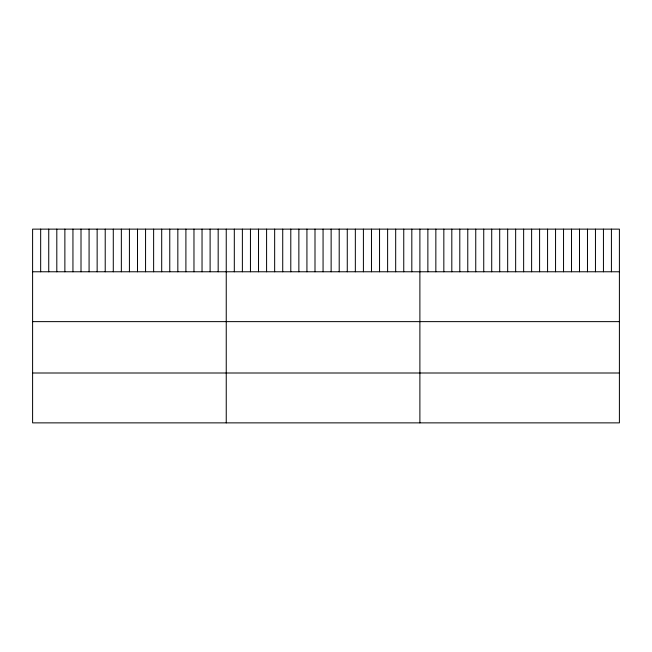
<?xml version="1.0" encoding="UTF-8"?>
<svg xmlns="http://www.w3.org/2000/svg" width="652" height="652" viewBox="0 0 652 652"><rect width="100%" height="100%" fill="white"/><g stroke="black" fill="none" stroke-linecap="round" stroke-linejoin="round"><path stroke-width="0.98" d="M619.4 271.77L619.4 422.871L32.6 422.871L32.6 229.129L619.4 229.129L619.4 271.77L32.6 271.77M32.6 321.632L619.4 321.632M32.6 373.001L619.4 373.001M611.421 229.129L611.421 271.77M603.442 229.129L603.442 271.77M595.455 229.129L595.455 271.77M587.476 229.129L587.476 271.77M579.498 229.129L579.498 271.77M571.519 229.129L571.519 271.77M563.54 229.129L563.54 271.77M555.553 229.129L555.553 271.77M547.574 229.129L547.574 271.77M539.595 229.129L539.595 271.77M531.616 229.129L531.616 271.77M523.637 229.129L523.637 271.77M515.65 229.129L515.65 271.77M507.672 229.129L507.672 271.77M499.693 229.129L499.693 271.77M491.714 229.129L491.714 271.77M483.735 229.129L483.735 271.77M475.748 229.129L475.748 271.77M467.769 229.129L467.769 271.77M459.79 229.129L459.79 271.77M451.812 229.129L451.812 271.77M443.833 229.129L443.833 271.77M435.846 229.129L435.846 271.77M427.867 229.129L427.867 271.77M419.888 229.129L419.888 422.871M411.82 229.129L411.82 271.77M403.751 229.129L403.751 271.77M395.682 229.129L395.682 271.77M387.614 229.129L387.614 271.77M379.545 229.129L379.545 271.77M371.477 229.129L371.477 271.77M363.408 229.129L363.408 271.77M355.34 229.129L355.34 271.77M347.272 229.129L347.272 271.77M339.203 229.129L339.203 271.77M331.135 229.129L331.135 271.77M323.066 229.129L323.066 271.77M314.998 229.129L314.998 271.77M306.929 229.129L306.929 271.77M298.86 229.129L298.86 271.77M290.792 229.129L290.792 271.77M282.723 229.129L282.723 271.77M274.655 229.129L274.655 271.77M266.587 229.129L266.587 271.77M258.518 229.129L258.518 271.77M250.45 229.129L250.45 271.77M242.381 229.129L242.381 271.77M234.312 229.129L234.312 271.77M226.244 229.129L226.244 422.871M218.175 229.129L218.175 271.77M210.107 229.129L210.107 271.77M202.038 229.129L202.038 271.77M193.97 229.129L193.97 271.77M185.901 229.129L185.901 271.77M177.833 229.129L177.833 271.77M169.764 229.129L169.764 271.77M161.696 229.129L161.696 271.77M153.627 229.129L153.627 271.77M145.559 229.129L145.559 271.77M137.49 229.129L137.49 271.77M129.422 229.129L129.422 271.77M121.353 229.129L121.353 271.77M113.285 229.129L113.285 271.77M105.216 229.129L105.216 271.77M97.148 229.129L97.148 271.77M89.079 229.129L89.079 271.77M81.011 229.129L81.011 271.77M72.942 229.129L72.942 271.77M64.874 229.129L64.874 271.77M56.806 229.129L56.806 271.77M48.737 229.129L48.737 271.77M40.668 229.129L40.668 271.77"/></g></svg>
